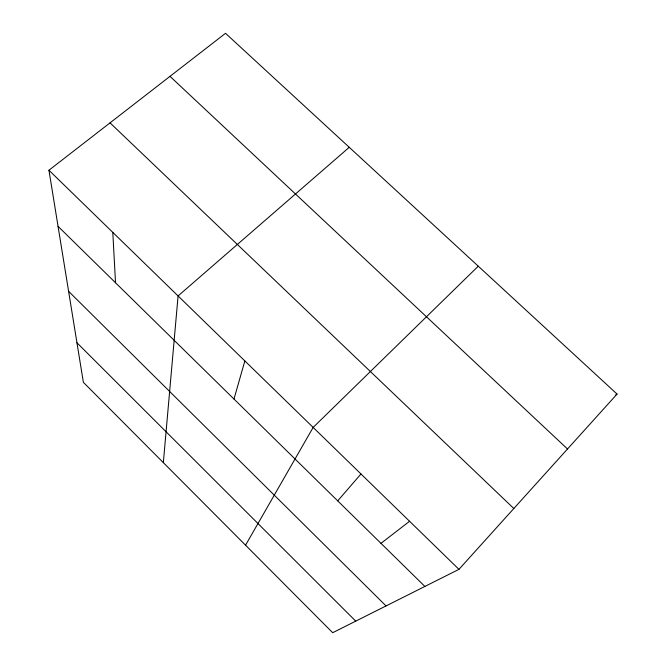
<?xml version="1.0" encoding="UTF-8"?>
<svg xmlns="http://www.w3.org/2000/svg" width="666" height="666" viewBox="0 0 666 666"><rect width="100%" height="100%" fill="white"/><g stroke="black" fill="none" stroke-linecap="round" stroke-linejoin="round"><path stroke-width="1" d="M163.337 462.637L178.08 295.937L349.25 147.311M233.982 399.042L244.855 360.93M245.546 545.188L313.153 427.422L478.263 266.184M337.704 500.865L360.98 473.976M458.957 569.347L617.057 394.064L225.516 33.3L48.943 170.23L83.375 382.326L332.684 632.7L458.957 569.347L48.943 170.23M380.985 543.348L409.573 521.278M615.359 395.263L617.057 394.064M169.996 76.349L567.515 448.992M110.032 122.852L513.827 508.508M58.05 226.348L424.883 586.438M68.598 291.317L386.047 605.927M76.948 342.765L355.727 621.137M112.795 232.384L115.526 282.767"/></g></svg>
